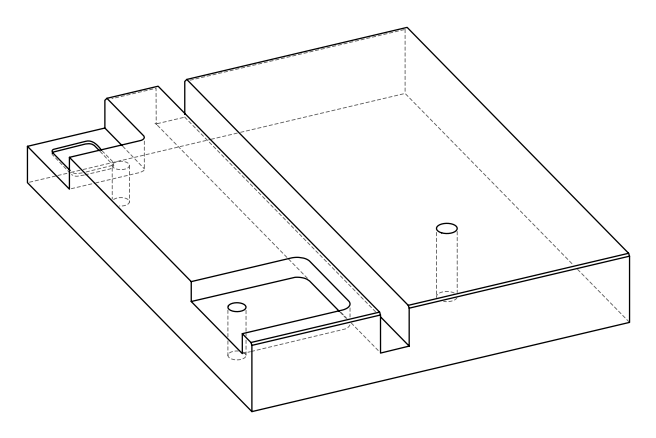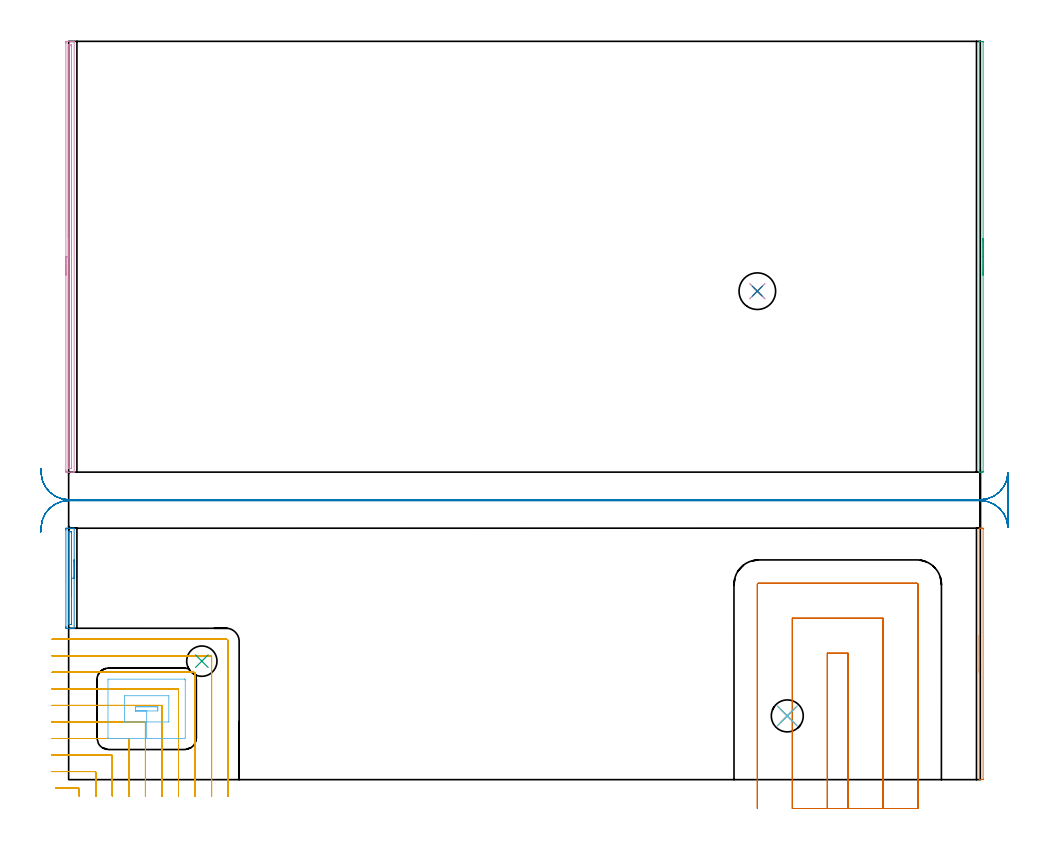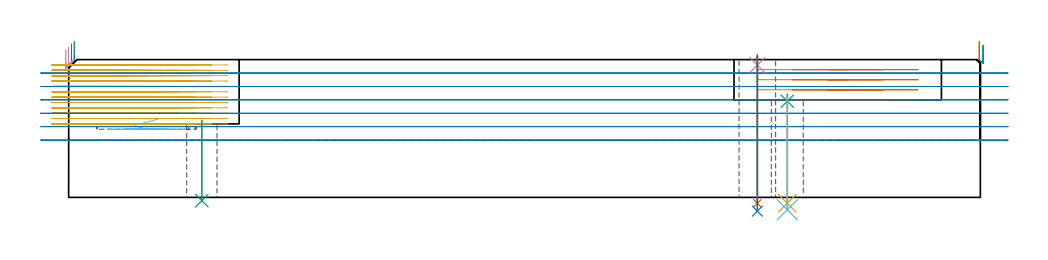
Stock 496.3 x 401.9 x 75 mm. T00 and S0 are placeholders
(PLAN: 15 operations, 9 tool changes, 58.7 min)
(1 AREA_MILL | FG_CHAMFER_SURFACE | UGT0205_001 | 1.24 min | 307 mm3)
(2 AREA_MILL_1 | FG_CHAMFER_SURFACE_1 | UGT0205_001 | 1.04 min | 615 mm3)
(3 AREA_MILL_2 | FG_CHAMFER_SURFACE_2 | UGT0205_001 | 2.03 min | 521 mm3)
(4 AREA_MILL_3 | FG_CHAMFER_SURFACE_3 | UGT0205_001 | 3.92 min | 2406 mm3)
(5 MILL_CORNER_NOTCH_RECTANGULAR | CORNER_NOTCH_RECTANGULAR | NXT0201_011 | Follow Part, ap 3, ae 75% | 26.94 min | 267232 mm3)
(6 MILL_RECTANGULAR_POCKET | POCKET_RECTANGULAR_STRAIGHT | NXT0201_011 | Follow Part, ap 3, ae 75% | 0.64 min | 6837 mm3)
(7 MILL_SLOT | SLOT_PARTIAL_RECTANGULAR | UGT0201_109 | Follow Part, ap 6.35, ae 75% | 7.9 min | 294078 mm3)
(8 MILL_RECTANGULAR_SLOT | SLOT_RECTANGULAR | UGT0201_018 | Follow Part, ap 7.5, ae 75% | 13.53 min | 663023 mm3)
(9 SPOT_DRILL | STEP1HOLE | NXT0321_9005460120000 | 0.04 min | 54 mm3)
(10 SPOT_DRILL_1 | STEP1HOLE_1 | NXT0321_9005460120000 | 0.05 min | 167 mm3)
(11 DRILL_THROUGH_HOLE_INTO_CENTER | STEP1HOLE | NXT0301_065 | 0.24 min | 3666 mm3)
(12 DRILL_TO_ENLARGE_THROUGH_HOLE | STEP1HOLE | UGT0301_245 | 0.25 min | 8928 mm3)
(13 DRILL_THROUGH_HOLE_INTO_CENTER_1 | STEP1HOLE_1 | NXT0301_065 | 0.32 min | 5052 mm3)
(14 DRILL_TO_ENLARGE_THROUGH_HOLE_1 | STEP1HOLE_1 | UGT0301_265 | 0.34 min | 18098 mm3)
(15 INDEXABLE_INSERT_DRILL_THROUGH_HOLE_FROM_SOLID | STEP1HOLE_2 | NXT0302_004 | 0.18 min | 8577 mm3)
(TOOL UGT0205_001 | Chamfer Mill 20 x 3 x 45 deg. | D20 FL50 Z2)
(TOOL NXT0201_011 | ENDMILL 12mm [2P460-1200-NA 1630] | D12 FL38 Z6)
(TOOL UGT0201_109 | End Mill 25.4 mm | D25.4 FL25 Z2)
(TOOL UGT0201_018 | End mill 30 mm | D30 FL50 Z4)
(TOOL NXT0321_9005460120000 | NC Spot Drill, 142deg, 12mm, Carbide, Uncoated | D12 PA142 FL30 Z2)
(TOOL NXT0301_065 | Carbide Drill 9.4mm [860.1-0940-075A1-MM 2214] | D9.4 PA140 FL98 Z2)
(TOOL UGT0301_245 | Twist Drill 17.4 mm | D17.4 PA118 FL130 Z2)
(TOOL UGT0301_265 | Twist Drill 19.9 mm | D19.9 PA118 FL140 Z2)
(TOOL NXT0302_004 | Index. Insert Drill 16.5mm [880-D1650L20-05] | D16.5 PA176 FL83 Z2)
(OP 1 AREA_MILL)
G17 G21 G94 G90
T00 M6
G54
G17 G0 G90 X495.7 Y58.45 S1061 M3
G43 Z85. H0
G94 G1 Y58.488 Z84.128 F250.
Y58.602 Z83.263
Y58.791 Z82.412
Y59.053 Z81.58
Y59.387 Z80.774
Y59.79 Z80.
Y60.258 Z79.264
Y60.79 Z78.572
Y61.379 Z77.929
Y62.022 Z77.34
Y62.714 Z76.808
Y63.45 Z76.34
Y64.224 Z75.937
Y65.03 Z75.603
Y65.862 Z75.341
Y66.714 Z75.152
Y67.578 Z75.038
Y68.45 Z75.
Y136.738
X495.703 Y136.89 Z74.988
X495.755 Y136.893 Z74.937
X496.138 Y136.9 Z74.561
X496.549 Z74.151
X497.196 Z73.499
X497.519 Z73.177
X497.791 Y136.898 Z72.905
X497.796 Y136.738 Z72.904
X497.8 Y136.436 Z72.9
Y0.306
X497.797 Y0.162 Z72.903
X497.791 Y0.002 Z72.905
X497.52 Y0. Z73.177
X497.196 Z73.499
X496.138 Z74.561
X495.755 Y0.007 Z74.937
X495.703 Y0.01 Z74.988
X495.7 Y0.162 Z75.
Y68.45
Y69.322 Z75.038
Y70.186 Z75.152
Y71.038 Z75.341
Y71.87 Z75.603
Y72.676 Z75.937
Y73.45 Z76.34
Y74.186 Z76.808
Y74.878 Z77.34
Y75.521 Z77.929
Y76.11 Z78.572
Y76.642 Z79.264
Y77.11 Z80.
Y77.513 Z80.774
Y77.847 Z81.58
Y78.109 Z82.412
Y78.298 Z83.263
Y78.412 Z84.128
Y78.45 Z85.
M5
M2
(OP 2 AREA_MILL_1)
G17 G21 G94 G90
T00 M6
G54
G17 G0 G90 X3. Y119.65 S1061 M3
G43 Z85. H0
G94 G1 Y119.612 Z84.128 F250.
Y119.498 Z83.263
Y119.309 Z82.412
Y119.047 Z81.58
Y118.713 Z80.774
Y118.31 Z80.
Y117.842 Z79.264
Y117.31 Z78.572
Y116.721 Z77.929
Y116.078 Z77.34
Y115.386 Z76.808
Y114.65 Z76.34
Y113.876 Z75.937
Y113.07 Z75.603
Y112.238 Z75.341
Y111.387 Z75.152
Y110.522 Z75.038
Y109.65 Z75.
Y82.52
X2.994 Y82.41 Z74.992
X2.74 Y82.4 Z74.739
X2.042 Z74.041
X1.225 Z73.224
X0.75 Z72.746
X0.512 Z72.509
X-0.134 Z71.863
X-0.371 Z71.626
X-1.017 Y82.401 Z70.977
X-1.255 Y82.403 Z70.739
X-1.49 Y82.408 Z70.504
X-1.493 Y82.485 Z70.502
X-1.499 Y82.964 Z70.501
X-1.5 Y83.45 Z70.5
Y135.932
X-1.499 Y136.336 Z70.501
X-1.493 Y136.815 Z70.502
X-1.49 Y136.892 Z70.504
X-1.017 Y136.9 Z70.977
X-0.371 Z71.626
X-0.134 Z71.863
X0.512 Z72.509
X0.75 Z72.746
X1.225 Z73.224
X2.042 Z74.041
X2.517 Z74.516
X2.742 Y136.899 Z74.74
X2.994 Y136.89 Z74.992
X3. Y136.78 Z75.
Y109.65
X1.586 Z73.586
Y84.743
X1.584 Y84.533 Z73.584
X1.581 Y84.429 Z73.581
X1.58 Y84.411 Z73.58
X1.53 Y84.407 Z73.53
X1.432 Y84.403 Z73.432
X1.091 Y84.4 Z73.091
X0.75 Z72.75
X0.207 Z72.207
X0.02 Y84.403 Z72.02
X-0.054 Y84.408 Z71.946
X-0.079 Y84.411 Z71.921
X-0.081 Y84.445 Z71.919
X-0.084 Y84.528 Z71.916
X-0.086 Y84.695 Z71.914
Y84.743
Y134.557
X-0.084 Y134.767 Z71.916
X-0.081 Y134.871 Z71.919
X-0.08 Y134.889 Z71.92
X-0.029 Y134.893 Z71.971
X0.068 Y134.897 Z72.068
X0.409 Y134.9 Z72.409
X0.75 Z72.75
X1.293 Z73.293
X1.48 Y134.897 Z73.48
X1.554 Y134.892 Z73.554
X1.579 Y134.889 Z73.579
X1.581 Y134.856 Z73.581
X1.584 Y134.772 Z73.584
X1.586 Y134.605 Z73.586
Y134.557
Y109.65
Y108.778 Z73.624
Y107.914 Z73.738
Y107.062 Z73.926
Y106.23 Z74.189
Y105.424 Z74.523
Y104.65 Z74.926
Y103.914 Z75.394
Y103.222 Z75.925
Y102.579 Z76.515
Y101.99 Z77.158
Y101.459 Z77.85
Y100.99 Z78.586
Y100.587 Z79.36
Y100.253 Z80.166
Y99.991 Z80.998
Y99.802 Z81.849
Y99.688 Z82.714
Y99.65 Z83.586
G0 Z85.
M5
M2
(OP 3 AREA_MILL_2)
G17 G21 G94 G90
T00 M6
G54
G17 G0 G90 X497.8 Y294.65 S1061 M3
G43 Z85. H0
Z82.9
G94 G1 Y294.612 Z82.028 F250.
Y294.498 Z81.164
Y294.309 Z80.312
Y294.047 Z79.48
Y293.713 Z78.674
Y293.31 Z77.9
Y292.842 Z77.164
Y292.31 Z76.472
Y291.721 Z75.829
Y291.078 Z75.24
Y290.386 Z74.708
Y289.65 Z74.24
Y288.876 Z73.837
Y288.07 Z73.503
Y287.238 Z73.241
Y286.387 Z73.052
Y285.522 Z72.938
Y284.65 Z72.9
Y167.721
X497.797 Y167.576 Z72.903
X497.791 Y167.402 Z72.905
X497.547 Y167.4 Z73.149
X497.196 Z73.499
X496.175 Z74.524
X495.76 Y167.407 Z74.932
X495.703 Y167.41 Z74.988
X495.7 Y167.576 Z75.
Y401.724
X495.703 Y401.89 Z74.988
X495.76 Y401.893 Z74.932
X496.176 Y401.9 Z74.524
X496.493 Z74.206
X497.196 Z73.499
X497.547 Z73.149
X497.791 Y401.898 Z72.905
X497.796 Y401.724 Z72.904
X497.8 Y401.422 Z72.9
Y284.65
Y283.778 Z72.938
Y282.914 Z73.052
Y282.062 Z73.241
Y281.23 Z73.503
Y280.424 Z73.837
Y279.65 Z74.24
Y278.914 Z74.708
Y278.222 Z75.24
Y277.579 Z75.829
Y276.99 Z76.472
Y276.459 Z77.164
Y275.99 Z77.9
Y275.587 Z78.674
Y275.253 Z79.48
Y274.991 Z80.312
Y274.802 Z81.164
Y274.688 Z82.028
Y274.65 Z82.9
G0 Z85.
M5
M2
(OP 4 AREA_MILL_3)
G17 G21 G94 G90
T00 M6
G54
G17 G0 G90 X-1.5 Y274.65 S1061 M3
G43 Z85. H0
Z80.5
G94 G1 Y274.688 Z79.628 F250.
Y274.802 Z78.763
Y274.991 Z77.912
Y275.253 Z77.08
Y275.587 Z76.274
Y275.99 Z75.5
Y276.458 Z74.764
Y276.99 Z74.072
Y277.579 Z73.429
Y278.222 Z72.84
Y278.914 Z72.308
Y279.65 Z71.84
Y280.424 Z71.437
Y281.23 Z71.103
Y282.062 Z70.841
Y282.914 Z70.652
Y283.778 Z70.538
Y284.65 Z70.5
Y400.872
X-1.499 Y401.277 Z70.501
X-1.494 Y401.76 Z70.502
X-1.491 Y401.891 Z70.505
X-1.017 Y401.9 Z70.978
X-0.75 Z71.246
X-0.134 Z71.861
X1.286 Z73.282
X1.634 Z73.629
X2.33 Z74.329
X2.62 Z74.62
X2.985 Y401.893 Z74.976
X2.997 Y401.891 Z74.988
X3. Y401.724 Z75.
Y167.576
X2.997 Y167.409 Z74.988
X2.985 Y167.407 Z74.976
X2.62 Y167.4 Z74.619
X2.33 Z74.329
X1.634 Z73.629
X0.402 Z72.399
X-0.134 Z71.861
X-0.75 Z71.246
X-1.017 Y167.401 Z70.978
X-1.256 Y167.404 Z70.74
X-1.491 Y167.409 Z70.505
X-1.494 Y167.54 Z70.502
X-1.499 Y168.023 Z70.501
X-1.5 Y168.511 Z70.5
Y284.65
X-0.086 Z71.914
X-0.085 Y399.807 Z71.915
X-0.084 Y399.859 Z71.916
X-0.082 Y399.884 Z71.918
X-0.08 Y399.889 Z71.92
X-0.061 Y399.892 Z71.939
X0.346 Y399.899 Z72.346
X0.75 Z72.75
X1.231 Y399.897 Z73.231
X1.468 Y399.89 Z73.468
X1.579 Y399.881 Z73.579
X1.585 Y399.539 Z73.585
Y399.49
Y169.493
X1.584 Y169.441 Z73.584
X1.582 Y169.416 Z73.582
X1.58 Y169.411 Z73.58
X1.561 Y169.408 Z73.561
X1.154 Y169.401 Z73.154
X0.75 Z72.75
X0.269 Y169.403 Z72.269
X0.032 Y169.41 Z72.032
X-0.079 Y169.419 Z71.921
X-0.085 Y169.761 Z71.915
Y169.81
X-0.086 Y284.65 Z71.914
Y285.522 Z71.952
Y286.386 Z72.066
Y287.238 Z72.255
Y288.07 Z72.517
Y288.876 Z72.851
Y289.65 Z73.254
Y290.386 Z73.723
Y291.078 Z74.254
Y291.721 Z74.843
Y292.31 Z75.486
Y292.842 Z76.178
Y293.31 Z76.914
Y293.713 Z77.688
Y294.047 Z78.494
Y294.309 Z79.326
Y294.498 Z80.178
Y294.612 Z81.043
Y294.65 Z81.914
G0 Z85.
M5
M2
(OP 5 MILL_CORNER_NOTCH_RECTANGULAR)
G17 G21 G94 G90
T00 M6
G54
G17 G0 G90 X5.8 Y-9. S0 M3
G43 Z85. H1
Z72.083
G94 G1 Y-6. F250.
Y-5.194 F500.
G3 X5.206 Y-4.6 R0.6
G1 X-3.852
X-6.852 F250.
G0 Z85.
X14.8 Y-9.
Z72.083
G1 Y-6.
Y3.806 F500.
G3 X14.206 Y4.4 R0.6
G1 X-6.
X-9. F250.
G0 Z85.
X23.8 Y-9.
Z72.083
G1 Y-6.
Y12.805 F500.
G3 X23.205 Y13.4 R0.6
G1 X-6.
X-9. F250.
G0 Z85.
X32.8 Y-9.
Z72.083
G1 Y-6.
Y21.805 F500.
G3 X32.205 Y22.4 R0.6
G1 X-6.
X-9. F250.
G0 Z85.
X41.8 Y-9.
Z72.083
G1 Y-6.
Y30.805 F500.
G3 X41.205 Y31.4 R0.6
G1 X-6.
X-9. F250.
G0 Z85.
X50.8 Y-9.
Z72.083
G1 Y-6.
Y39.805 F500.
G3 X50.205 Y40.4 R0.6
G1 X-6.
X-9. F250.
G0 Z85.
X59.8 Y-9.
Z72.083
G1 Y-6.
Y48.804 F500.
G3 X59.204 Y49.4 R0.6
G1 X-6.
X-9. F250.
G0 Z85.
X68.8 Y-9.
Z72.083
G1 Y-6.
Y57.804 F500.
G3 X68.204 Y58.4 R0.6
G1 X-6.
X-9. F250.
G0 Z85.
X77.8 Y-9.
Z72.083
G1 Y-6.
Y66.804 F500.
G3 X77.204 Y67.4 R0.6
G1 X-6.
X-9. F250.
G0 Z85.
X86.8 Y-9.
Z72.083
G1 Y-6.
Y75.3 F500.
G3 X85.7 Y76.4 R1.1
G1 X-6.
X-9. F250.
G0 Z85.
X5.8 Y-9.
Z69.167
G1 Y-6.
Y-5.194 F500.
G3 X5.206 Y-4.6 R0.6
G1 X-3.852
X-6.852 F250.
G0 Z85.
X14.8 Y-9.
Z69.167
G1 Y-6.
Y3.806 F500.
G3 X14.206 Y4.4 R0.6
G1 X-6.
X-9. F250.
G0 Z85.
X23.8 Y-9.
Z69.167
G1 Y-6.
Y12.805 F500.
G3 X23.205 Y13.4 R0.6
G1 X-6.
X-9. F250.
G0 Z85.
X32.8 Y-9.
Z69.167
G1 Y-6.
Y21.805 F500.
G3 X32.205 Y22.4 R0.6
G1 X-6.
X-9. F250.
G0 Z85.
X41.8 Y-9.
Z69.167
G1 Y-6.
Y30.805 F500.
G3 X41.205 Y31.4 R0.6
G1 X-6.
X-9. F250.
G0 Z85.
X50.8 Y-9.
Z69.167
G1 Y-6.
Y39.805 F500.
G3 X50.205 Y40.4 R0.6
G1 X-6.
X-9. F250.
G0 Z85.
X59.8 Y-9.
Z69.167
G1 Y-6.
Y48.804 F500.
G3 X59.204 Y49.4 R0.6
G1 X-6.
X-9. F250.
G0 Z85.
X68.8 Y-9.
Z69.167
G1 Y-6.
Y57.804 F500.
G3 X68.204 Y58.4 R0.6
G1 X-6.
X-9. F250.
G0 Z85.
X77.8 Y-9.
Z69.167
G1 Y-6.
Y66.804 F500.
G3 X77.204 Y67.4 R0.6
G1 X-6.
X-9. F250.
G0 Z85.
X86.8 Y-9.
Z69.167
G1 Y-6.
Y75.3 F500.
G3 X85.7 Y76.4 R1.1
G1 X-6.
X-9. F250.
G0 Z85.
X5.8 Y-9.
Z66.25
G1 Y-6.
Y-5.194 F500.
G3 X5.206 Y-4.6 R0.6
G1 X-3.852
X-6.852 F250.
G0 Z85.
X14.8 Y-9.
Z66.25
G1 Y-6.
Y3.806 F500.
G3 X14.206 Y4.4 R0.6
G1 X-6.
X-9. F250.
G0 Z85.
X23.8 Y-9.
Z66.25
G1 Y-6.
Y12.805 F500.
G3 X23.205 Y13.4 R0.6
G1 X-6.
X-9. F250.
G0 Z85.
X32.8 Y-9.
Z66.25
G1 Y-6.
Y21.805 F500.
G3 X32.205 Y22.4 R0.6
G1 X-6.
X-9. F250.
G0 Z85.
X41.8 Y-9.
Z66.25
G1 Y-6.
Y30.805 F500.
G3 X41.205 Y31.4 R0.6
G1 X-6.
X-9. F250.
G0 Z85.
X50.8 Y-9.
Z66.25
G1 Y-6.
Y39.805 F500.
G3 X50.205 Y40.4 R0.6
G1 X-6.
X-9. F250.
G0 Z85.
X59.8 Y-9.
Z66.25
G1 Y-6.
Y48.804 F500.
G3 X59.204 Y49.4 R0.6
G1 X-6.
X-9. F250.
G0 Z85.
X68.8 Y-9.
Z66.25
G1 Y-6.
Y57.804 F500.
G3 X68.204 Y58.4 R0.6
G1 X-6.
X-9. F250.
G0 Z85.
X77.8 Y-9.
Z66.25
G1 Y-6.
Y66.804 F500.
G3 X77.204 Y67.4 R0.6
G1 X-6.
X-9. F250.
G0 Z85.
X86.8 Y-9.
Z66.25
G1 Y-6.
Y75.3 F500.
G3 X85.7 Y76.4 R1.1
G1 X-6.
X-9. F250.
G0 Z85.
X5.8 Y-9.
Z63.333
G1 Y-6.
Y-5.194 F500.
G3 X5.206 Y-4.6 R0.6
G1 X-3.852
X-6.852 F250.
G0 Z85.
X14.8 Y-9.
Z63.333
G1 Y-6.
Y3.806 F500.
G3 X14.206 Y4.4 R0.6
G1 X-6.
X-9. F250.
G0 Z85.
X23.8 Y-9.
Z63.333
G1 Y-6.
Y12.805 F500.
G3 X23.205 Y13.4 R0.6
G1 X-6.
X-9. F250.
G0 Z85.
X32.8 Y-9.
Z63.333
G1 Y-6.
Y21.805 F500.
G3 X32.205 Y22.4 R0.6
G1 X-6.
X-9. F250.
G0 Z85.
X41.8 Y-9.
Z63.333
G1 Y-6.
Y30.805 F500.
G3 X41.205 Y31.4 R0.6
G1 X-6.
X-9. F250.
G0 Z85.
X50.8 Y-9.
Z63.333
G1 Y-6.
Y39.805 F500.
G3 X50.205 Y40.4 R0.6
G1 X-6.
X-9. F250.
G0 Z85.
X59.8 Y-9.
Z63.333
G1 Y-6.
Y48.804 F500.
G3 X59.204 Y49.4 R0.6
G1 X-6.
X-9. F250.
G0 Z85.
X68.8 Y-9.
Z63.333
G1 Y-6.
Y57.804 F500.
G3 X68.204 Y58.4 R0.6
G1 X-6.
X-9. F250.
G0 Z85.
X77.8 Y-9.
Z63.333
G1 Y-6.
Y66.804 F500.
G3 X77.204 Y67.4 R0.6
G1 X-6.
X-9. F250.
G0 Z85.
X86.8 Y-9.
Z63.333
G1 Y-6.
Y75.3 F500.
G3 X85.7 Y76.4 R1.1
G1 X-6.
X-9. F250.
G0 Z85.
X5.8 Y-9.
Z60.417
G1 Y-6.
Y-5.194 F500.
G3 X5.206 Y-4.6 R0.6
G1 X-3.852
X-6.852 F250.
G0 Z85.
X14.8 Y-9.
Z60.417
G1 Y-6.
Y3.806 F500.
G3 X14.206 Y4.4 R0.6
G1 X-6.
X-9. F250.
G0 Z85.
X23.8 Y-9.
Z60.417
G1 Y-6.
Y12.805 F500.
G3 X23.205 Y13.4 R0.6
G1 X-6.
X-9. F250.
G0 Z85.
X32.8 Y-9.
Z60.417
G1 Y-6.
Y21.805 F500.
G3 X32.205 Y22.4 R0.6
G1 X-6.
X-9. F250.
G0 Z85.
X41.8 Y-9.
Z60.417
G1 Y-6.
Y30.805 F500.
G3 X41.205 Y31.4 R0.6
G1 X-6.
X-9. F250.
G0 Z85.
X50.8 Y-9.
Z60.417
G1 Y-6.
Y39.805 F500.
G3 X50.205 Y40.4 R0.6
G1 X-6.
X-9. F250.
G0 Z85.
X59.8 Y-9.
Z60.417
G1 Y-6.
Y48.804 F500.
G3 X59.204 Y49.4 R0.6
G1 X-6.
X-9. F250.
G0 Z85.
X68.8 Y-9.
Z60.417
G1 Y-6.
Y57.804 F500.
G3 X68.204 Y58.4 R0.6
G1 X-6.
X-9. F250.
G0 Z85.
X77.8 Y-9.
Z60.417
G1 Y-6.
Y66.804 F500.
G3 X77.204 Y67.4 R0.6
G1 X-6.
X-9. F250.
G0 Z85.
X86.8 Y-9.
Z60.417
G1 Y-6.
Y75.3 F500.
G3 X85.7 Y76.4 R1.1
G1 X-6.
X-9. F250.
G0 Z85.
X5.8 Y-9.
Z57.5
G1 Y-6.
Y-5.194 F500.
G3 X5.206 Y-4.6 R0.6
G1 X-3.852
X-6.852 F250.
G0 Z85.
X14.8 Y-9.
Z57.5
G1 Y-6.
Y3.806 F500.
G3 X14.206 Y4.4 R0.6
G1 X-6.
X-9. F250.
G0 Z85.
X23.8 Y-9.
Z57.5
G1 Y-6.
Y12.805 F500.
G3 X23.205 Y13.4 R0.6
G1 X-6.
X-9. F250.
G0 Z85.
X32.8 Y-9.
Z57.5
G1 Y-6.
Y21.805 F500.
G3 X32.205 Y22.4 R0.6
G1 X-6.
X-9. F250.
G0 Z85.
X41.8 Y-9.
Z57.5
G1 Y-6.
Y30.805 F500.
G3 X41.205 Y31.4 R0.6
G1 X-6.
X-9. F250.
G0 Z85.
X50.8 Y-9.
Z57.5
G1 Y-6.
Y39.805 F500.
G3 X50.205 Y40.4 R0.6
G1 X-6.
X-9. F250.
G0 Z85.
X59.8 Y-9.
Z57.5
G1 Y-6.
Y48.804 F500.
G3 X59.204 Y49.4 R0.6
G1 X-6.
X-9. F250.
G0 Z85.
X68.8 Y-9.
Z57.5
G1 Y-6.
Y57.804 F500.
G3 X68.204 Y58.4 R0.6
G1 X-6.
X-9. F250.
G0 Z85.
X77.8 Y-9.
Z57.5
G1 Y-6.
Y66.804 F500.
G3 X77.204 Y67.4 R0.6
G1 X-6.
X-9. F250.
G0 Z85.
X86.8 Y-9.
Z57.5
G1 Y-6.
Y75.3 F500.
G3 X85.7 Y76.4 R1.1
G1 X-6.
X-9. F250.
G0 Z85.
X5.8 Y-9.
Z54.583
G1 Y-6.
Y-5.194 F500.
G3 X5.206 Y-4.6 R0.6
G1 X-3.852
X-6.852 F250.
G0 Z85.
X14.8 Y-9.
Z54.583
G1 Y-6.
Y3.806 F500.
G3 X14.206 Y4.4 R0.6
G1 X-6.
X-9. F250.
G0 Z85.
X23.8 Y-9.
Z54.583
G1 Y-6.
Y12.805 F500.
G3 X23.205 Y13.4 R0.6
G1 X-6.
X-9. F250.
G0 Z85.
X32.8 Y-9.
Z54.583
G1 Y-6.
Y21.805 F500.
G3 X32.205 Y22.4 R0.6
G1 X-6.
X-9. F250.
G0 Z85.
X41.8 Y-9.
Z54.583
G1 Y-6.
Y30.805 F500.
G3 X41.205 Y31.4 R0.6
G1 X-6.
X-9. F250.
G0 Z85.
X50.8 Y-9.
Z54.583
G1 Y-6.
Y39.805 F500.
G3 X50.205 Y40.4 R0.6
G1 X-6.
X-9. F250.
G0 Z85.
X59.8 Y-9.
Z54.583
G1 Y-6.
Y48.804 F500.
G3 X59.204 Y49.4 R0.6
G1 X-6.
X-9. F250.
G0 Z85.
X68.8 Y-9.
Z54.583
G1 Y-6.
Y57.804 F500.
G3 X68.204 Y58.4 R0.6
G1 X-6.
X-9. F250.
G0 Z85.
X77.8 Y-9.
Z54.583
G1 Y-6.
Y66.804 F500.
G3 X77.204 Y67.4 R0.6
G1 X-6.
X-9. F250.
G0 Z85.
X86.8 Y-9.
Z54.583
G1 Y-6.
Y75.3 F500.
G3 X85.7 Y76.4 R1.1
G1 X-6.
X-9. F250.
G0 Z85.
X5.8 Y-9.
Z51.667
G1 Y-6.
Y-5.194 F500.
G3 X5.206 Y-4.6 R0.6
G1 X-3.852
X-6.852 F250.
G0 Z85.
X14.8 Y-9.
Z51.667
G1 Y-6.
Y3.806 F500.
G3 X14.206 Y4.4 R0.6
G1 X-6.
X-9. F250.
G0 Z85.
X23.8 Y-9.
Z51.667
G1 Y-6.
Y12.805 F500.
G3 X23.205 Y13.4 R0.6
G1 X-6.
X-9. F250.
G0 Z85.
X32.8 Y-9.
Z51.667
G1 Y-6.
Y21.805 F500.
G3 X32.205 Y22.4 R0.6
G1 X-6.
X-9. F250.
G0 Z85.
X41.8 Y-9.
Z51.667
G1 Y-6.
Y30.805 F500.
G3 X41.205 Y31.4 R0.6
G1 X-6.
X-9. F250.
G0 Z85.
X50.8 Y-9.
Z51.667
G1 Y-6.
Y39.805 F500.
G3 X50.205 Y40.4 R0.6
G1 X-6.
X-9. F250.
G0 Z85.
X59.8 Y-9.
Z51.667
G1 Y-6.
Y48.804 F500.
G3 X59.204 Y49.4 R0.6
G1 X-6.
X-9. F250.
G0 Z85.
X68.8 Y-9.
Z51.667
G1 Y-6.
Y57.804 F500.
G3 X68.204 Y58.4 R0.6
G1 X-6.
X-9. F250.
G0 Z85.
X77.8 Y-9.
Z51.667
G1 Y-6.
Y66.804 F500.
G3 X77.204 Y67.4 R0.6
G1 X-6.
X-9. F250.
G0 Z85.
X86.8 Y-9.
Z51.667
G1 Y-6.
Y75.3 F500.
G3 X85.7 Y76.4 R1.1
G1 X-6.
X-9. F250.
G0 Z85.
X5.8 Y-9.
Z48.75
G1 Y-6.
Y-5.194 F500.
G3 X5.206 Y-4.6 R0.6
G1 X-3.852
X-6.852 F250.
G0 Z85.
X14.8 Y-9.
Z48.75
G1 Y-6.
Y3.806 F500.
G3 X14.206 Y4.4 R0.6
G1 X-6.
X-9. F250.
G0 Z85.
X23.8 Y-9.
Z48.75
G1 Y-6.
Y12.805 F500.
G3 X23.205 Y13.4 R0.6
G1 X-6.
X-9. F250.
G0 Z85.
X32.8 Y-9.
Z48.75
G1 Y-6.
Y21.805 F500.
G3 X32.205 Y22.4 R0.6
G1 X-6.
X-9. F250.
G0 Z85.
X41.8 Y-9.
Z48.75
G1 Y-6.
Y30.805 F500.
G3 X41.205 Y31.4 R0.6
G1 X-6.
X-9. F250.
G0 Z85.
X50.8 Y-9.
Z48.75
G1 Y-6.
Y39.805 F500.
G3 X50.205 Y40.4 R0.6
G1 X-6.
X-9. F250.
G0 Z85.
X59.8 Y-9.
Z48.75
G1 Y-6.
Y48.804 F500.
G3 X59.204 Y49.4 R0.6
G1 X-6.
X-9. F250.
G0 Z85.
X68.8 Y-9.
Z48.75
G1 Y-6.
Y57.804 F500.
G3 X68.204 Y58.4 R0.6
G1 X-6.
X-9. F250.
G0 Z85.
X77.8 Y-9.
Z48.75
G1 Y-6.
Y66.804 F500.
G3 X77.204 Y67.4 R0.6
G1 X-6.
X-9. F250.
G0 Z85.
X86.8 Y-9.
Z48.75
G1 Y-6.
Y75.3 F500.
G3 X85.7 Y76.4 R1.1
G1 X-6.
X-9. F250.
G0 Z85.
X5.8 Y-9.
Z45.833
G1 Y-6.
Y-5.194 F500.
G3 X5.206 Y-4.6 R0.6
G1 X-3.852
X-6.852 F250.
G0 Z85.
X14.8 Y-9.
Z45.833
G1 Y-6.
Y3.806 F500.
G3 X14.206 Y4.4 R0.6
G1 X-6.
X-9. F250.
G0 Z85.
X23.8 Y-9.
Z45.833
G1 Y-6.
Y12.805 F500.
G3 X23.205 Y13.4 R0.6
G1 X-6.
X-9. F250.
G0 Z85.
X32.8 Y-9.
Z45.833
G1 Y-6.
Y21.805 F500.
G3 X32.205 Y22.4 R0.6
G1 X-6.
X-9. F250.
G0 Z85.
X41.8 Y-9.
Z45.833
G1 Y-6.
Y30.805 F500.
G3 X41.205 Y31.4 R0.6
G1 X-6.
X-9. F250.
G0 Z85.
X50.8 Y-9.
Z45.833
G1 Y-6.
Y39.805 F500.
G3 X50.205 Y40.4 R0.6
G1 X-6.
X-9. F250.
G0 Z85.
X59.8 Y-9.
Z45.833
G1 Y-6.
Y48.804 F500.
G3 X59.204 Y49.4 R0.6
G1 X-6.
X-9. F250.
G0 Z85.
X68.8 Y-9.
Z45.833
G1 Y-6.
Y57.804 F500.
G3 X68.204 Y58.4 R0.6
G1 X-6.
X-9. F250.
G0 Z85.
X77.8 Y-9.
Z45.833
G1 Y-6.
Y66.804 F500.
G3 X77.204 Y67.4 R0.6
G1 X-6.
X-9. F250.
G0 Z85.
X86.8 Y-9.
Z45.833
G1 Y-6.
Y75.3 F500.
G3 X85.7 Y76.4 R1.1
G1 X-6.
X-9. F250.
G0 Z85.
X5.8 Y-9.
Z42.917
G1 Y-6.
Y-5.194 F500.
G3 X5.206 Y-4.6 R0.6
G1 X-3.852
X-6.852 F250.
G0 Z85.
X14.8 Y-9.
Z42.917
G1 Y-6.
Y3.806 F500.
G3 X14.206 Y4.4 R0.6
G1 X-6.
X-9. F250.
G0 Z85.
X23.8 Y-9.
Z42.917
G1 Y-6.
Y12.805 F500.
G3 X23.205 Y13.4 R0.6
G1 X-6.
X-9. F250.
G0 Z85.
X32.8 Y-9.
Z42.917
G1 Y-6.
Y21.805 F500.
G3 X32.205 Y22.4 R0.6
G1 X-6.
X-9. F250.
G0 Z85.
X41.8 Y-9.
Z42.917
G1 Y-6.
Y30.805 F500.
G3 X41.205 Y31.4 R0.6
G1 X-6.
X-9. F250.
G0 Z85.
X50.8 Y-9.
Z42.917
G1 Y-6.
Y39.805 F500.
G3 X50.205 Y40.4 R0.6
G1 X-6.
X-9. F250.
G0 Z85.
X59.8 Y-9.
Z42.917
G1 Y-6.
Y48.804 F500.
G3 X59.204 Y49.4 R0.6
G1 X-6.
X-9. F250.
G0 Z85.
X68.8 Y-9.
Z42.917
G1 Y-6.
Y57.804 F500.
G3 X68.204 Y58.4 R0.6
G1 X-6.
X-9. F250.
G0 Z85.
X77.8 Y-9.
Z42.917
G1 Y-6.
Y66.804 F500.
G3 X77.204 Y67.4 R0.6
G1 X-6.
X-9. F250.
G0 Z85.
X86.8 Y-9.
Z42.917
G1 Y-6.
Y75.3 F500.
G3 X85.7 Y76.4 R1.1
G1 X-6.
X-9. F250.
G0 Z85.
X5.8 Y-9.
Z40.
G1 Y-6.
Y-5.194 F500.
G3 X5.206 Y-4.6 R0.6
G1 X-3.852
X-6.852 F250.
G0 Z85.
X14.8 Y-9.
Z40.
G1 Y-6.
Y3.806 F500.
G3 X14.206 Y4.4 R0.6
G1 X-6.
X-9. F250.
G0 Z85.
X23.8 Y-9.
Z40.
G1 Y-6.
Y12.805 F500.
G3 X23.205 Y13.4 R0.6
G1 X-6.
X-9. F250.
G0 Z85.
X32.8 Y-9.
Z40.
G1 Y-6.
Y21.805 F500.
G3 X32.205 Y22.4 R0.6
G1 X-6.
X-9. F250.
G0 Z85.
X41.8 Y-9.
Z40.
G1 Y-6.
Y30.805 F500.
G3 X41.205 Y31.4 R0.6
G1 X-6.
X-9. F250.
G0 Z85.
X50.8 Y-9.
Z40.
G1 Y-6.
Y39.805 F500.
G3 X50.205 Y40.4 R0.6
G1 X-6.
X-9. F250.
G0 Z85.
X59.8 Y-9.
Z40.
G1 Y-6.
Y48.804 F500.
G3 X59.204 Y49.4 R0.6
G1 X-6.
X-9. F250.
G0 Z85.
X68.8 Y-9.
Z40.
G1 Y-6.
Y57.804 F500.
G3 X68.204 Y58.4 R0.6
G1 X-6.
X-9. F250.
G0 Z85.
X77.8 Y-9.
Z40.
G1 Y-6.
Y66.804 F500.
G3 X77.204 Y67.4 R0.6
G1 X-6.
X-9. F250.
G0 Z85.
X86.8 Y-9.
Z40.
G1 Y-6.
Y75.3 F500.
G3 X85.7 Y76.4 R1.1
G1 X-6.
X-9. F250.
G0 Z85.
M5
M2
(OP 6 MILL_RECTANGULAR_POCKET)
G17 G21 G94 G90
T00 M6
G54
G17 G0 G90 X48.5 Y38.074 S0 M3
G43 Z85. H1
Z43.015
G94 G1 Y39.7 Z42.58 F250.
X36.4 Z39.337
Y37.4 Z38.721
X42.45 Z37.1
X48.5 F500.
Y39.7
X36.4
Y37.4
X42.45
Y31.4
X54.5
Y45.7
X30.4
Y31.4
X42.45
Y22.4
X63.1
G3 X63.5 Y22.8 R0.4
G1 Y54.3
X63.501 Y54.387
X63.464 Y54.466
X63.394 Y54.619
X63.236 Y54.676
X63.171 Y54.704
X63.1 Y54.7
X21.8
G3 X21.4 Y54.3 R0.4
G1 Y22.8
G3 X21.8 Y22.4 R0.4
G1 X42.45
X43.45
G0 Z85.
M5
M2
(OP 7 MILL_SLOT)
G17 G21 G94 G90
T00 M6
G54
G17 G0 G90 X424.3 Y-15.7 S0 M3
G43 Z85. H0
Z69.525
G94 G1 Y-12.7 F250.
Y68.8 F500.
X413.
Y-12.7
Y-15.7 F250.
X443.35
Y-12.7
Y87.85 F500.
X393.95
Y-12.7
Y-15.7 F250.
X462.4
Y-12.7
Y106.2 F500.
G3 X461.7 Y106.9 R0.7
G1 X375.6
G3 X374.9 Y106.2 R0.7
G1 Y-12.7
Y-15.7 F250.
G0 X424.3 Z64.05
G1 Y-12.7
Y68.8 F500.
X413.
Y-12.7
Y-15.7 F250.
X443.35
Y-12.7
Y87.85 F500.
X393.95
Y-12.7
Y-15.7 F250.
X462.4
Y-12.7
Y106.2 F500.
G3 X461.7 Y106.9 R0.7
G1 X375.6
G3 X374.9 Y106.2 R0.7
G1 Y-12.7
Y-15.7 F250.
G0 X424.3 Z58.575
G1 Y-12.7
Y68.8 F500.
X413.
Y-12.7
Y-15.7 F250.
X443.35
Y-12.7
Y87.85 F500.
X393.95
Y-12.7
Y-15.7 F250.
X462.4
Y-12.7
Y106.2 F500.
G3 X461.7 Y106.9 R0.7
G1 X375.6
G3 X374.9 Y106.2 R0.7
G1 Y-12.7
Y-15.7 F250.
G0 X424.3 Z53.1
G1 Y-12.7
Y68.8 F500.
X413.
Y-12.7
Y-15.7 F250.
X443.35
Y-12.7
Y87.85 F500.
X393.95
Y-12.7
Y-15.7 F250.
X462.4
Y-12.7
Y106.2 F500.
G3 X461.7 Y106.9 R0.7
G1 X375.6
G3 X374.9 Y106.2 R0.7
G1 Y-12.7
Y-15.7 F250.
G0 Z85.
M5
M2
(OP 8 MILL_RECTANGULAR_SLOT)
G17 G21 G94 G90
T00 M6
G54
G17 G0 G90 X-15.16 Y134.854 S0 M3
G43 Z85. H0
Z67.7
G94 G1 X-14.97 Y137.848 F250.
G2 X0. Y151.9 R15. F500.
G1 X496.3
G2 X511.29 Y137.448 R15.
G1 X511.3
Y166.852
X511.29
G2 X496.3 Y152.4 R15.
G1 X0.
G2 X-14.97 Y166.452 R15.
G1 X-15.16 Y169.446 F250.
G0 Y134.854 Z60.4
G1 X-14.97 Y137.848
G2 X0. Y151.9 R15. F500.
G1 X496.3
G2 X511.29 Y137.448 R15.
G1 X511.3
Y166.852
X511.29
G2 X496.3 Y152.4 R15.
G1 X0.
G2 X-14.97 Y166.452 R15.
G1 X-15.16 Y169.446 F250.
G0 Y134.854 Z53.1
G1 X-14.97 Y137.848
G2 X0. Y151.9 R15. F500.
G1 X496.3
G2 X511.29 Y137.448 R15.
G1 X511.3
Y166.852
X511.29
G2 X496.3 Y152.4 R15.
G1 X0.
G2 X-14.97 Y166.452 R15.
G1 X-15.16 Y169.446 F250.
G0 Y134.854 Z45.8
G1 X-14.97 Y137.848
G2 X0. Y151.9 R15. F500.
G1 X496.3
G2 X511.29 Y137.448 R15.
G1 X511.3
Y166.852
X511.29
G2 X496.3 Y152.4 R15.
G1 X0.
G2 X-14.97 Y166.452 R15.
G1 X-15.16 Y169.446 F250.
G0 Y134.854 Z38.5
G1 X-14.97 Y137.848
G2 X0. Y151.9 R15. F500.
G1 X496.3
G2 X511.29 Y137.448 R15.
G1 X511.3
Y166.852
X511.29
G2 X496.3 Y152.4 R15.
G1 X0.
G2 X-14.97 Y166.452 R15.
G1 X-15.16 Y169.446 F250.
G0 Y134.854 Z31.2
G1 X-14.97 Y137.848
G2 X0. Y151.9 R15. F500.
G1 X496.3
G2 X511.29 Y137.448 R15.
G1 X511.3
Y166.852
X511.29
G2 X496.3 Y152.4 R15.
G1 X0.
G2 X-14.97 Y166.452 R15.
G1 X-15.16 Y169.446 F250.
G0 Z85.
M5
M2
(OP 9 SPOT_DRILL)
G17 G21 G94 G90
T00 M6
G54
G17 G0 G90 X391.2 Y34.7 S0 M3
G43 Z85. H0
G94 G81 G98 Z52.351 F250. R56.1
G80
M5
M2
(OP 10 SPOT_DRILL_1)
G17 G21 G94 G90
T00 M6
G54
G17 G0 G90 X374.9 Y265.9 S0 M3
G43 Z85. H0
G94 G81 G98 Z72. F250. R78.
G80
M5
M2
(OP 11 DRILL_THROUGH_HOLE_INTO_CENTER)
G17 G21 G94 G90
T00 M6
G54
G17 G0 G90 X391.2 Y34.7 S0 M3
G43 Z85. H1
G94 G73 G98 Z-3.211 F250. Q9.385 R55.1
G80
M5
M2
(OP 12 DRILL_TO_ENLARGE_THROUGH_HOLE)
G17 G21 G94 G90
T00 M6
G54
G17 G0 G90 X391.2 Y34.7 S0 M3
G43 Z85. H0
G94 G73 G98 Z-6.727 F250. Q14.957 R55.1
G80
M5
M2
(OP 13 DRILL_THROUGH_HOLE_INTO_CENTER_1)
G17 G21 G94 G90
T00 M6
G54
G17 G0 G90 X374.9 Y265.9 S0 M3
G43 Z85. H1
G94 G73 G98 Z-3.211 F250. Q8.69 R77.
G80
M5
M2
(OP 14 DRILL_TO_ENLARGE_THROUGH_HOLE_1)
G17 G21 G94 G90
T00 M6
G54
G17 G0 G90 X374.9 Y265.9 S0 M3
G43 Z85. H0
G94 G73 G98 Z-7.479 F250. Q16.496 R77.
G80
M5
M2
(OP 15 INDEXABLE_INSERT_DRILL_THROUGH_HOLE_FROM_SOLID)
G17 G21 G94 G90
T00 M6
G54
G17 G0 G90 X72.5 Y64.5 S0 M3
G43 Z85. H1
G94 G81 G98 Z-1.788 F250. R42.
G80
M5
M2
